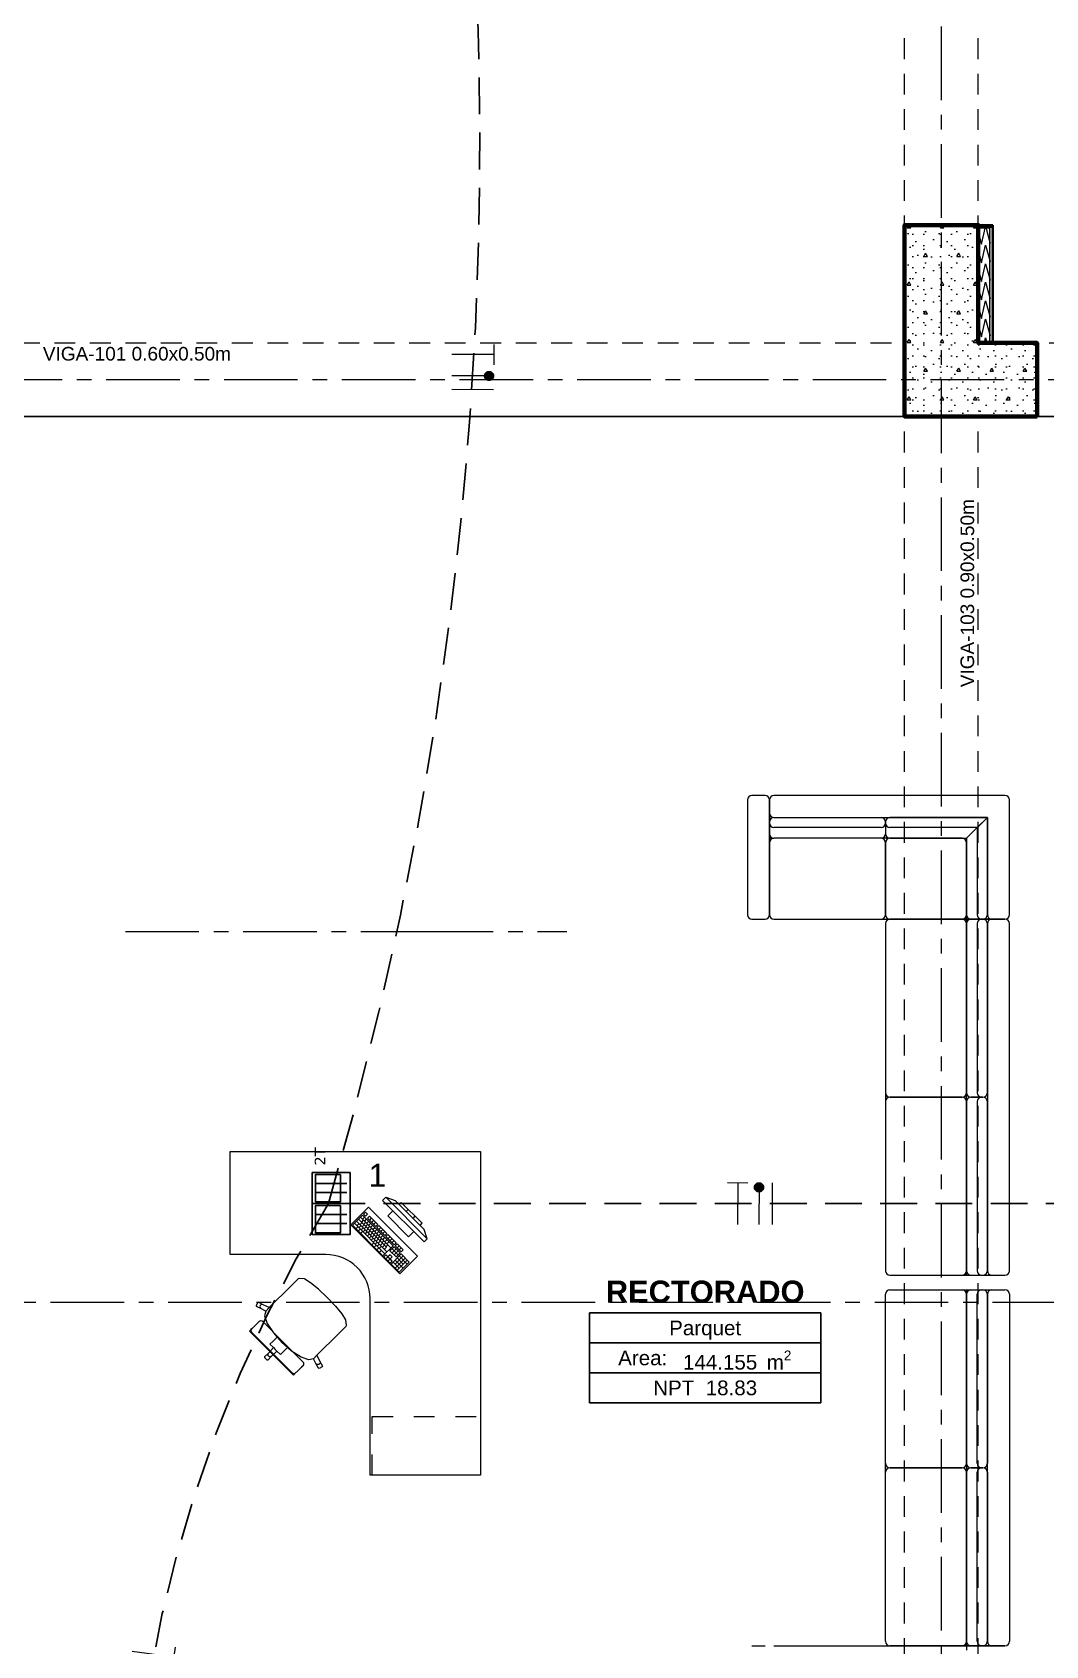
# Model space of a CAD drawing. Header units: inches. Extents: x -19 to 5698, y -728 to 92.
# Drawn here: x 380.14 to 387.03, y 21.35 to 32.31 of the extents above; entities that cross this region are included whole.
import ezdxf

# ---------------------------------------------------------------- set-up
doc = ezdxf.new("R2010")
doc.units = ezdxf.units.IN
doc.header["$MEASUREMENT"] = 0
for name, pattern in [('HIDDEN', [0.375, 0.25, -0.125]), ('Hidden Line', [0.195611, 0.141111, -0.0545]), ('Punto & Raya', [0.65, 0.5, -0.075, 0, -0.075]), ('Rayas', [0.282222, 0.141111, -0.141111]), ('RAYITAS', [0.375, 0.25, -0.125])]:
    doc.linetypes.add(name, pattern=pattern)
doc.layers.get('0').update_dxf_attribs({"color": 61})
for name, color, linetype, lineweight in [('00 conduct tomacorr', 120, 'HIDDEN', 30), ('00 IE LUZ EMERGENCIA', 253, 'Continuous', 0), ('T-TECHO-E', 150, 'Continuous', 20), ('TOMACORRIENTE', 22, 'RAYITAS', 9)]:
    doc.layers.add(name, color=color, linetype=linetype, lineweight=lineweight)
for name, color, linetype in [('02 _ ARQ _ ALB _ Ejes Generales', 251, 'Continuous'), ('02 _ ARQ _ ALB _ Mobiliario', 7, 'Continuous'), ('02 _ ARQ _ ZON _ Espacio.3D', 7, 'Continuous'), ('08 _ STR _ EXT _ 06 Columnas', 7, 'Continuous'), ('08 _ STR _ EXT _ 09 Vigas', 251, 'Continuous'), ('Estructura - 04 MURO', 7, 'Continuous'), ('Marcador - Secciones', 7, 'Continuous'), ('Notas - Etiquetas', 7, 'Continuous')]:
    doc.layers.add(name, color=color, linetype=linetype)
doc.styles.add('Annotative', font='arial.ttf')
doc.styles.add('Estilo_Generado_1', font='swisseb.ttf')
doc.styles.add('Estilo_Generado_4', font='swisse.ttf')
doc.styles.add('Estilo_Generado_7', font='swisse.ttf')

# ---------------------------------------------------------------- blocks, each defined once
blk = doc.blocks.new('*X259', base_point=(3216.236, 0))
at = {"layer": 'Estructura - 04 MURO', "color": 9, "linetype": 'Continuous', "lineweight": 5}
for p, q in [((3232.835, 30.9), (3232.844, 30.938)), ((3232.864, 30.959), (3232.88, 30.9)), ((3232.817, 30.911), (3232.82, 30.9))]:
    blk.add_line(p, q, dxfattribs=at)
blk = doc.blocks.new('*X260', base_point=(3216.236, 0))
at = {"layer": 'Estructura - 04 MURO', "color": 9, "linetype": 'Continuous', "lineweight": 5}
for p, q in [((3232.806, 30.953), (3232.817, 30.911)), ((3232.844, 30.938), (3232.854, 30.98)), ((3232.859, 30.98), (3232.864, 30.959))]:
    blk.add_line(p, q, dxfattribs=at)
blk = doc.blocks.new('*X261', base_point=(3216.236, 0))
at = {"layer": 'Estructura - 04 MURO', "color": 9, "linetype": 'Continuous', "lineweight": 5}
for p, q in [((3232.806, 30.827), (3232.828, 30.744)), ((3232.82, 30.9), (3232.828, 30.87)), ((3232.828, 30.87), (3232.835, 30.9)), ((3232.828, 30.744), (3232.856, 30.864)), ((3232.856, 30.864), (3232.886, 30.752)), ((3232.88, 30.9), (3232.886, 30.878)), ((3232.806, 30.701), (3232.828, 30.618)), ((3232.828, 30.618), (3232.856, 30.738)), ((3232.856, 30.738), (3232.886, 30.626)), ((3232.828, 30.492), (3232.856, 30.612)), ((3232.856, 30.612), (3232.886, 30.5)), ((3232.806, 30.575), (3232.828, 30.492)), ((3232.828, 30.366), (3232.856, 30.486)), ((3232.856, 30.486), (3232.886, 30.374)), ((3232.806, 30.449), (3232.828, 30.366)), ((3232.806, 30.323), (3232.828, 30.24)), ((3232.828, 30.24), (3232.856, 30.36)), ((3232.856, 30.36), (3232.886, 30.248)), ((3232.848, 30.2), (3232.856, 30.234)), ((3232.856, 30.234), (3232.865, 30.2))]:
    blk.add_line(p, q, dxfattribs=at)
blk = doc.blocks.new('CAJA POP UP 6 MODULOS')
at = {"layer": '00 conduct tomacorr', "linetype": 'Continuous'}
for p, q in [((-0.095, -0.165), (-0.095, -0.0151)), ((-0.052, -0.165), (-0.052, -0.0151)), ((0.052, -0.165), (0.052, -0.0151)), ((0.095, -0.165), (0.095, -0.0151)), ((0, -0.165), (0, -0.18))]:
    blk.add_line(p, q, dxfattribs=at)
for points in [[(-0.147, 0), (0.147, 0), (0.147, -0.18), (-0.147, -0.18)], [(0, 0), (0.147, 0), (0.147, -0.18), (0, -0.18)]]:
    blk.add_lwpolyline(points, close=True, dxfattribs=at)
for points in [[(-0.138, -0.045), (-0.009, -0.045), (-0.009, -0.165), (-0.138, -0.165), (-0.138, -0.045)], [(0.009, -0.045), (0.138, -0.045), (0.138, -0.165), (0.009, -0.165), (0.009, -0.045)]]:
    blk.add_lwpolyline(points, dxfattribs=at)
at = {"color": 1, "insert": (-0.1807, -0.168), "char_height": 0.05, "attachment_point": 1, "rotation": 180}
blk.add_mtext_dynamic_manual_height_columns('{\\fVerdana|b0|i0|c0|p34;2T}', width=0.000481, gutter_width=0.1561, heights=[0], dxfattribs=at)
blk = doc.blocks.new('a')
at = {"layer": 'TOMACORRIENTE', "ltscale": 0.05}
h = blk.add_hatch(color=4, dxfattribs=at)
edge = h.paths.add_edge_path()
edge.add_arc((0, 0.0752), 0.0211, 0, 360)
at = {"layer": 'TOMACORRIENTE', "color": 4}
for p, q in [((-0.1455, 0.0963), (-0.0515, 0.0963)), ((-0.0985, 0.0963), (-0.0985, -0.0966)), ((0, 0.0963), (0, -0.0963)), ((0.0623, -0.0963), (0.0623, 0.0963))]:
    blk.add_line(p, q, dxfattribs=at)
blk.add_circle((0, 0.0752), 0.0211, dxfattribs=at)
blk = doc.blocks.new('CABLE 3FACE')
at = {"layer": 'T-TECHO-E', "rotation": 59.94170052614085}
blk.add_blockref('a', (0, 0), dxfattribs=at)

msp = doc.modelspace()

# ---------------------------------------------------------------- hatches: boundary and pattern name
at = {"layer": '08 _ STR _ EXT _ 06 Columnas', "linetype": 'Continuous', "lineweight": 9}
h = msp.add_hatch(dxfattribs=at)
h.set_pattern_fill('HORMIGÓN_EN_MASA_0002', style=0, pattern_type=2)
h.set_pattern_definition([(0, (370.00008, 2e-08), (0, 0.3897114), [0.024375, -0.200625]), (0, (370.11258, 0.19486), (0, 0.3897114), [0.024375, -0.200625]), (60, (370.00008, 2e-08), (-0.3375, 0.1948557), [0.024375, -0.200625]), (60, (370.22508, 2e-08), (-0.3375, 0.1948557), [0.024375, -0.200625]), (120, (370.02445, 2e-08), (0.3375, 0.1948557), [0.024375, -0.200625]), (120, (370.24945, 2e-08), (0.3375, 0.1948557), [0.024375, -0.200625]), (0, (370.000076, 0.0375), (0, 0.075), [0, -0.075, 0, -0.1125]), (45, (370.037576, 0.0375), (-0.05303301, 0.05303301), [0, -0.05625, 0, -0.09375])])
h.paths.add_polyline_path([(386.97, 29.7), (386.97, 30.1999), (386.57, 30.2), (386.57, 31.0001), (386.07, 31.0002), (386.07, 29.7)])
at = {"layer": 'Estructura - 04 MURO', "linetype": 'Continuous', "lineweight": 9}
for points in [[(386.65, 31.0001), (386.57, 31.0001), (386.57, 30.9801), (386.65, 30.9801)], [(386.65, 30.9801), (386.67, 30.9801), (386.67, 31.0001)], [(386.65, 30.9801), (386.67, 31.0001), (386.65, 31.0001)], [(386.67, 30.9801), (386.65, 30.9801), (386.65, 30.2), (386.67, 30.2)]]:
    msp.add_hatch(color=250, dxfattribs=at).paths.add_polyline_path(points)

# ---------------------------------------------------------------- linework, layer by layer
at = {"layer": '00 conduct tomacorr'}
msp.add_line((382.1548, 24.351, 0.0001), (388.0062, 24.351, 0), dxfattribs=at)
for centre, radius, start, end in [((357.4106, 31.5624, 0.0001), 25.7736, 343.75183, 7.6641), ((389.9349, 19.5779, 0.0001), 9.1276, 148.47063, 191.76657)]:
    msp.add_arc(centre, radius, start, end, dxfattribs=at)
at = {"layer": '02 _ ARQ _ ALB _ Ejes Generales', "color": 251, "linetype": 'Punto & Raya', "lineweight": 13, "true_color": 0x636466}
for p, q in [((386.3201, 3.05), (386.3201, 44.9)), ((375.8455, 29.95), (424.5701, 29.95)), ((380.775, 26.2), (382.775, 26.2)), ((382.775, 26.2), (383.775, 26.2))]:
    msp.add_line(p, q, dxfattribs=at)
at = {"layer": '02 _ ARQ _ ALB _ Mobiliario', "color": 175, "linetype": 'Continuous', "lineweight": 13}
for p, q in [((385.002, 27.095), (385.002, 26.3134)), ((385.122, 27.125), (385.032, 27.125)), ((385.152, 27.095), (385.152, 27.005)), ((385.152, 27.095), (385.152, 26.8634)), ((385.152, 26.3134), (385.152, 27.095)), ((386.752, 27.125), (385.182, 27.125)), ((386.782, 26.3134), (386.782, 27.095)), ((385.182, 26.975), (386.632, 26.975)), ((385.182, 26.975), (385.9104, 26.975)), ((385.9704, 26.975), (386.632, 26.975)), ((386.632, 26.975), (385.9704, 26.975)), ((386.632, 26.975), (386.4904, 26.8334)), ((386.4904, 26.8334), (386.632, 26.975)), ((386.632, 26.975), (386.5631, 26.9061)), ((386.632, 26.975), (386.5631, 26.9061)), ((386.632, 26.975), (386.632, 26.3134)), ((386.632, 26.3134), (386.632, 26.975)), ((386.632, 26.3134), (386.632, 26.975)), ((385.152, 26.9361), (385.152, 26.945)), ((385.152, 26.8634), (385.152, 26.9361)), ((385.152, 26.8634), (385.152, 26.8034)), ((385.9104, 26.9061), (385.182, 26.9061)), ((385.9404, 26.9361), (385.9404, 26.945)), ((385.9404, 26.945), (385.9404, 26.8634)), ((385.9404, 26.945), (385.9404, 26.9361)), ((385.9404, 26.9361), (385.9404, 26.8634)), ((386.5631, 26.9061), (385.9704, 26.9061)), ((386.5631, 26.9061), (386.5631, 26.3134)), ((385.152, 26.8334), (385.182, 26.8334)), ((385.152, 26.8034), (385.152, 26.3134)), ((385.152, 26.8034), (385.152, 26.3134)), ((385.9104, 26.8334), (385.182, 26.8334)), ((386.4604, 26.8334), (385.182, 26.8334)), ((385.9104, 26.8334), (385.182, 26.8334)), ((385.9404, 26.8034), (385.9404, 26.3134)), ((385.9404, 26.3134), (385.9404, 26.8034)), ((386.4604, 26.8334), (385.9704, 26.8334)), ((385.9704, 26.8334), (386.4904, 26.8334)), ((386.4904, 26.8334), (386.4904, 26.3134)), ((386.4904, 26.3134), (386.4904, 26.8034)), ((386.4904, 26.3134), (386.4904, 26.8034)), ((386.4904, 26.2834), (386.4904, 26.3134)), ((385.032, 26.2834), (385.122, 26.2834)), ((385.182, 26.2834), (385.9104, 26.2834)), ((385.182, 26.2834), (386.4604, 26.2834)), ((385.9404, 26.2534), (385.9404, 25.1039)), ((385.9404, 26.2534), (385.9404, 23.8944)), ((386.4604, 26.2834), (385.9704, 26.2834)), ((386.4604, 26.2834), (385.9704, 26.2834)), ((385.9704, 26.2834), (386.4604, 26.2834)), ((386.752, 26.2834), (386.4604, 26.2834)), ((386.5204, 26.2834), (386.4604, 26.2834)), ((386.4604, 26.2834), (386.5204, 26.2834)), ((386.4904, 26.2834), (386.4904, 26.2534)), ((386.4904, 25.1039), (386.4904, 26.2534)), ((386.4904, 23.8944), (386.4904, 26.2534)), ((386.4904, 26.2534), (386.4904, 25.1039)), ((386.5931, 26.2834), (386.5204, 26.2834)), ((386.5204, 26.2834), (386.602, 26.2834)), ((386.5631, 26.2534), (386.5631, 25.1039)), ((386.602, 26.2834), (386.5931, 26.2834)), ((386.5931, 26.2834), (386.602, 26.2834)), ((386.602, 26.2834), (386.662, 26.2834)), ((386.632, 26.2534), (386.632, 23.8944)), ((386.632, 25.1039), (386.632, 26.2534)), ((386.752, 26.2834), (386.662, 26.2834)), ((386.662, 26.2834), (386.752, 26.2834)), ((386.782, 23.8944), (386.782, 26.2534)), ((385.9404, 25.0439), (385.9404, 23.8944)), ((385.9704, 25.0739), (386.4604, 25.0739)), ((386.4604, 25.0739), (385.9704, 25.0739)), ((386.4904, 23.8944), (386.4904, 25.0439)), ((386.4904, 25.0439), (386.4904, 23.8944)), ((386.5204, 25.0739), (386.5931, 25.0739)), ((386.5931, 25.0739), (386.5204, 25.0739)), ((386.5631, 25.0439), (386.5631, 23.8944)), ((386.5931, 25.0739), (386.602, 25.0739)), ((386.602, 25.0739), (386.5931, 25.0739)), ((386.632, 23.8944), (386.632, 25.0439)), ((382.5439, 24.3943), (382.5227, 24.3731)), ((382.5227, 24.3731), (382.8055, 24.0903)), ((382.8267, 24.1115), (382.5439, 24.3943)), ((382.5439, 24.3943), (382.6075, 24.3731)), ((382.6075, 24.3731), (382.8055, 24.1751)), ((382.6499, 24.359), (382.6358, 24.3448)), ((382.6358, 24.3448), (382.7772, 24.2034)), ((382.7914, 24.2176), (382.6499, 24.359)), ((382.3859, 24.272), (382.3173, 24.2035)), ((382.3448, 24.2309), (382.5525, 24.0232)), ((382.3585, 24.2446), (382.5489, 24.0542)), ((382.3722, 24.2583), (382.5799, 24.0506)), ((382.3793, 24.2238), (382.393, 24.2375)), ((382.5936, 24.0643), (382.3859, 24.272)), ((382.386, 24.2445), (382.3998, 24.2582)), ((382.4065, 24.2926), (382.3928, 24.2789)), ((382.3928, 24.2789), (382.4066, 24.265)), ((382.3999, 24.2306), (382.4136, 24.2443)), ((382.4203, 24.2788), (382.4065, 24.2926)), ((382.4066, 24.265), (382.4203, 24.2788)), ((382.4137, 24.2168), (382.4275, 24.2305)), ((382.4342, 24.2649), (382.4205, 24.2512)), ((382.4205, 24.2512), (382.4759, 24.1958)), ((382.4896, 24.2095), (382.4342, 24.2649)), ((382.4343, 24.2373), (382.448, 24.2511)), ((382.4482, 24.2235), (382.4619, 24.2372)), ((382.5934, 24.3024), (382.558, 24.2671)), ((382.558, 24.2671), (382.6994, 24.1256)), ((382.7348, 24.161), (382.5934, 24.3024)), ((382.6829, 24.2977), (382.6971, 24.3118)), ((382.7301, 24.2506), (382.7442, 24.2647)), ((382.3173, 24.2035), (382.5251, 23.9957)), ((382.3311, 24.2172), (382.5388, 24.0095)), ((382.3416, 24.1792), (382.3553, 24.1929)), ((382.3484, 24.1999), (382.3621, 24.2136)), ((382.3572, 24.1636), (382.3709, 24.1774)), ((382.3622, 24.186), (382.3759, 24.1997)), ((382.369, 24.2067), (382.3827, 24.2204)), ((382.3727, 24.1481), (382.3864, 24.1618)), ((382.3761, 24.1722), (382.3898, 24.1859)), ((382.3829, 24.1928), (382.3966, 24.2065)), ((382.3899, 24.1583), (382.4036, 24.172)), ((382.3931, 24.21), (382.4068, 24.2237)), ((382.3967, 24.179), (382.4104, 24.1927)), ((382.4038, 24.1445), (382.4175, 24.1582)), ((382.4069, 24.1961), (382.4207, 24.2098)), ((382.4105, 24.1651), (382.4243, 24.1788)), ((382.4176, 24.1306), (382.4313, 24.1443)), ((382.4208, 24.1823), (382.4345, 24.196)), ((382.4244, 24.1513), (382.4381, 24.165)), ((382.4276, 24.2029), (382.4413, 24.2166)), ((382.4315, 24.1168), (382.4452, 24.1305)), ((382.4346, 24.1684), (382.4484, 24.1822)), ((382.4382, 24.1374), (382.452, 24.1511)), ((382.4414, 24.1891), (382.4551, 24.2028)), ((382.4485, 24.1546), (382.4622, 24.1683)), ((382.4521, 24.1236), (382.4658, 24.1373)), ((382.4553, 24.1752), (382.469, 24.1889)), ((382.462, 24.2096), (382.4757, 24.2234)), ((382.4623, 24.1407), (382.4761, 24.1545)), ((382.4659, 24.1097), (382.4796, 24.1234)), ((382.4691, 24.1614), (382.4828, 24.1751)), ((382.4759, 24.1958), (382.4896, 24.2095)), ((382.4762, 24.1269), (382.4899, 24.1406)), ((382.4965, 24.2026), (382.4828, 24.1889)), ((382.4828, 24.1889), (382.5382, 24.1335)), ((382.483, 24.1475), (382.4967, 24.1612)), ((382.49, 24.1131), (382.5037, 24.1268)), ((382.5519, 24.1472), (382.4965, 24.2026)), ((382.4966, 24.175), (382.5103, 24.1887)), ((382.4968, 24.1337), (382.5105, 24.1474)), ((382.5105, 24.1612), (382.5242, 24.1749)), ((382.5107, 24.1198), (382.5244, 24.1336)), ((382.5243, 24.1473), (382.538, 24.161)), ((382.5382, 24.1335), (382.5519, 24.1472)), ((382.5588, 24.1403), (382.5451, 24.1266)), ((382.5451, 24.1266), (382.6005, 24.0712)), ((382.6142, 24.0849), (382.5588, 24.1403)), ((382.5589, 24.1127), (382.5727, 24.1264)), ((382.6994, 24.1256), (382.7348, 24.161)), ((382.7772, 24.2034), (382.7914, 24.2176)), ((382.8267, 24.1115), (382.8055, 24.1751)), ((382.4453, 24.1029), (382.459, 24.1166)), ((382.4489, 24.0719), (382.4626, 24.0856)), ((382.4591, 24.0891), (382.4729, 24.1028)), ((382.4662, 24.0546), (382.4799, 24.0683)), ((382.473, 24.0752), (382.4867, 24.089)), ((382.4798, 24.0959), (382.4935, 24.1096)), ((382.4835, 24.0373), (382.4972, 24.051)), ((382.4868, 24.0614), (382.5006, 24.0751)), ((382.4936, 24.082), (382.5073, 24.0957)), ((382.5007, 24.0475), (382.5144, 24.0613)), ((382.5008, 24.02), (382.5145, 24.0337)), ((382.5039, 24.0992), (382.5176, 24.1129)), ((382.5075, 24.0682), (382.5212, 24.0819)), ((382.5177, 24.0854), (382.5314, 24.0991)), ((382.5213, 24.0543), (382.535, 24.068)), ((382.5245, 24.106), (382.5382, 24.1197)), ((382.5251, 23.9957), (382.5936, 24.0643)), ((382.5316, 24.0715), (382.5453, 24.0852)), ((382.5352, 24.0405), (382.5489, 24.0542)), ((382.5384, 24.0921), (382.5521, 24.1059)), ((382.5454, 24.0577), (382.5591, 24.0714)), ((382.5522, 24.0783), (382.5659, 24.092)), ((382.5728, 24.0989), (382.5865, 24.1126)), ((382.6005, 24.0574), (382.5731, 24.03)), ((382.5731, 24.03), (382.6147, 23.9884)), ((382.5866, 24.085), (382.6003, 24.0987)), ((382.5868, 24.0437), (382.6284, 24.0021)), ((382.587, 24.0161), (382.6144, 24.0435)), ((382.6005, 24.0712), (382.6142, 24.0849)), ((382.6421, 24.0159), (382.6005, 24.0574)), ((382.6008, 24.0023), (382.6282, 24.0297)), ((382.6211, 24.078), (382.6074, 24.0642)), ((382.6074, 24.0642), (382.6489, 24.0227)), ((382.6147, 23.9884), (382.6421, 24.0159)), ((382.6627, 24.0364), (382.6211, 24.078)), ((382.6213, 24.0504), (382.635, 24.0641)), ((382.6351, 24.0366), (382.6488, 24.0503)), ((382.6489, 24.0227), (382.6627, 24.0364)), ((382.8055, 24.0903), (382.8267, 24.1115)), ((382.5457, 24.0025), (382.532, 23.9888)), ((382.532, 23.9888), (382.5735, 23.9473)), ((382.5595, 23.9887), (382.5457, 24.0025)), ((382.5458, 23.975), (382.5595, 23.9887)), ((382.5733, 24.0024), (382.5595, 23.9887)), ((382.5595, 23.9887), (382.5734, 23.9748)), ((382.5597, 23.9611), (382.5734, 23.9748)), ((382.5871, 23.9886), (382.5733, 24.0024)), ((382.5734, 23.9748), (382.5871, 23.9886)), ((382.5872, 23.961), (382.5734, 23.9748)), ((382.5735, 23.9473), (382.5872, 23.961)), ((382.649, 24.0089), (382.5804, 23.9404)), ((382.5804, 23.9404), (382.6358, 23.885)), ((382.5942, 23.9541), (382.6357, 23.9125)), ((382.6079, 23.9678), (382.6633, 23.9124)), ((382.608, 23.9402), (382.6629, 23.9951)), ((382.6081, 23.9127), (382.6767, 23.9812)), ((382.6216, 23.9815), (382.6631, 23.94)), ((382.622, 23.8988), (382.6906, 23.9674)), ((382.6353, 23.9952), (382.6907, 23.9398)), ((382.6358, 23.885), (382.7044, 23.9535)), ((382.7044, 23.9535), (382.649, 24.0089)), ((381.9007, 23.7926), (381.7529, 23.6447)), ((381.9262, 23.8181), (381.9007, 23.7926)), ((381.9482, 23.84), (381.9262, 23.8181)), ((381.9575, 23.8429), (381.9482, 23.84)), ((381.9914, 23.8389), (381.9575, 23.8429)), ((381.9935, 23.838), (381.9914, 23.8389)), ((382.0336, 23.8131), (381.9935, 23.838)), ((382.0872, 23.7696), (382.0336, 23.8131)), ((385.9704, 23.8644), (386.4604, 23.8644)), ((385.9704, 23.8644), (386.4604, 23.8644)), ((386.4604, 23.8644), (386.5204, 23.8644)), ((386.4904, 23.8644), (386.4904, 23.8944)), ((386.5204, 23.8644), (386.5931, 23.8644)), ((386.5931, 23.8644), (386.602, 23.8644)), ((386.602, 23.8644), (386.662, 23.8644)), ((386.662, 23.8644), (386.752, 23.8644)), ((382.0881, 23.7689), (382.0872, 23.7696)), ((382.1464, 23.714), (382.0881, 23.7689)), ((382.1464, 23.714), (382.2012, 23.6557)), ((385.9404, 22.5862), (385.9404, 23.7357)), ((385.9404, 21.3767), (385.9404, 23.7357)), ((385.9704, 23.7657), (386.4604, 23.7657)), ((385.9704, 23.7657), (386.4604, 23.7657)), ((386.4604, 23.7657), (386.5204, 23.7657)), ((386.4904, 23.7657), (386.4904, 23.7357)), ((386.4904, 23.7357), (386.4904, 22.5862)), ((386.4904, 23.7357), (386.4904, 21.3767)), ((386.4904, 22.5862), (386.4904, 23.7357)), ((386.5204, 23.7657), (386.5931, 23.7657)), ((386.5631, 22.5862), (386.5631, 23.7357)), ((386.5931, 23.7657), (386.602, 23.7657)), ((386.602, 23.7657), (386.662, 23.7657)), ((386.632, 21.3767), (386.632, 23.7357)), ((386.632, 23.7357), (386.632, 22.5862)), ((386.662, 23.7657), (386.752, 23.7657)), ((386.782, 23.7357), (386.782, 21.3767)), ((381.674, 23.68), (381.6631, 23.6586)), ((381.6631, 23.6586), (381.6645, 23.6546)), ((381.6645, 23.6546), (381.6976, 23.6376)), ((381.678, 23.6813), (381.674, 23.68)), ((381.7111, 23.6643), (381.678, 23.6813)), ((381.6909, 23.6578), (381.6894, 23.6522)), ((381.6894, 23.6522), (381.6901, 23.6464)), ((381.6901, 23.6464), (381.693, 23.6412)), ((381.6945, 23.6624), (381.6909, 23.6578)), ((381.693, 23.6412), (381.6976, 23.6376)), ((381.6996, 23.6653), (381.6945, 23.6624)), ((381.6976, 23.6376), (381.7286, 23.6203)), ((381.7055, 23.6659), (381.6996, 23.6653)), ((381.7111, 23.6643), (381.7055, 23.6659)), ((381.7529, 23.6447), (381.7111, 23.6643)), ((381.7286, 23.6203), (381.7211, 23.5883)), ((381.7211, 23.5883), (381.7395, 23.5364)), ((381.7286, 23.6205), (381.7529, 23.6447)), ((381.7286, 23.6205), (381.7286, 23.6203)), ((382.2012, 23.6557), (382.2019, 23.6549)), ((382.2019, 23.6549), (382.2455, 23.6012)), ((382.2455, 23.6012), (382.2704, 23.5612)), ((381.6252, 23.4917), (381.6182, 23.4847)), ((381.6182, 23.4847), (381.7677, 23.3353)), ((381.6283, 23.4948), (381.6252, 23.4917)), ((381.6355, 23.502), (381.6283, 23.4948)), ((381.6299, 23.4877), (381.6313, 23.4955)), ((381.6317, 23.4798), (381.6299, 23.4877)), ((381.6313, 23.4955), (381.6355, 23.502)), ((381.6364, 23.473), (381.6317, 23.4798)), ((381.6388, 23.5053), (381.6355, 23.502)), ((381.7709, 23.3385), (381.6364, 23.473)), ((381.6481, 23.5146), (381.6388, 23.5053)), ((381.6709, 23.5374), (381.6481, 23.5146)), ((381.6785, 23.545), (381.6709, 23.5374)), ((381.6817, 23.5482), (381.6785, 23.545)), ((381.6882, 23.5524), (381.6817, 23.5482)), ((381.696, 23.5538), (381.6882, 23.5524)), ((381.704, 23.552), (381.696, 23.5538)), ((381.7107, 23.5474), (381.704, 23.552)), ((381.8452, 23.4129), (381.7107, 23.5474)), ((381.7395, 23.5364), (381.7808, 23.4725)), ((381.7808, 23.4725), (381.8056, 23.4444)), ((382.225, 23.4684), (382.0771, 23.3205)), ((382.2505, 23.4939), (382.225, 23.4684)), ((382.2724, 23.5158), (382.2505, 23.4939)), ((382.2704, 23.5612), (382.2713, 23.559)), ((382.2713, 23.559), (382.2753, 23.5251)), ((382.2753, 23.5251), (382.2724, 23.5158)), ((381.7807, 23.3722), (381.7467, 23.3357)), ((381.7782, 23.417), (381.7571, 23.3959)), ((381.7571, 23.3959), (381.7807, 23.3722)), ((381.8056, 23.4444), (381.7782, 23.417)), ((381.7807, 23.3722), (381.7927, 23.3603)), ((381.8046, 23.3484), (381.7927, 23.3603)), ((381.8056, 23.4444), (381.8389, 23.4066)), ((381.8768, 23.3732), (381.8389, 23.4066)), ((381.8452, 23.4129), (381.9797, 23.2784)), ((381.8768, 23.3732), (381.8494, 23.3459)), ((381.9049, 23.3485), (381.8768, 23.3732)), ((381.7467, 23.3357), (381.7207, 23.3096)), ((381.7207, 23.3096), (381.7207, 23.3054)), ((381.7207, 23.3054), (381.7292, 23.2968)), ((381.7377, 23.2883), (381.7292, 23.2968)), ((381.742, 23.2883), (381.7377, 23.2883)), ((381.7681, 23.3144), (381.742, 23.2883)), ((381.7435, 23.3309), (381.7424, 23.3251)), ((381.7424, 23.3251), (381.7436, 23.3194)), ((381.7467, 23.3357), (381.7435, 23.3309)), ((381.7436, 23.3194), (381.7468, 23.3145)), ((381.7517, 23.3112), (381.7468, 23.3145)), ((381.7575, 23.31), (381.7517, 23.3112)), ((381.7632, 23.3111), (381.7575, 23.31)), ((381.7681, 23.3144), (381.7632, 23.3111)), ((381.9171, 23.1859), (381.7677, 23.3353)), ((381.8046, 23.3484), (381.7681, 23.3144)), ((381.7709, 23.3385), (381.9054, 23.204)), ((381.8282, 23.3247), (381.8046, 23.3484)), ((381.8494, 23.3459), (381.8282, 23.3247)), ((381.9687, 23.3071), (381.9049, 23.3485)), ((382.0207, 23.2888), (381.9687, 23.3071)), ((381.9774, 23.2461), (381.9698, 23.2385)), ((381.9806, 23.2493), (381.9774, 23.2461)), ((381.9797, 23.2784), (381.9844, 23.2716)), ((381.9848, 23.2559), (381.9806, 23.2493)), ((381.9844, 23.2716), (381.9862, 23.2637)), ((381.9862, 23.2637), (381.9848, 23.2559)), ((382.0527, 23.2962), (382.0207, 23.2888)), ((382.0529, 23.2963), (382.0527, 23.2962)), ((382.07, 23.2652), (382.0527, 23.2962)), ((382.0529, 23.2963), (382.0771, 23.3205)), ((382.0736, 23.2606), (382.07, 23.2652)), ((382.087, 23.2321), (382.07, 23.2652)), ((382.0788, 23.2577), (382.0736, 23.2606)), ((382.0771, 23.3205), (382.0967, 23.2787)), ((382.0846, 23.257), (382.0788, 23.2577)), ((382.0902, 23.2585), (382.0846, 23.257)), ((382.0948, 23.2622), (382.0902, 23.2585)), ((382.0976, 23.2673), (382.0948, 23.2622)), ((382.0967, 23.2787), (382.0983, 23.2731)), ((382.0967, 23.2787), (382.1137, 23.2456)), ((382.0983, 23.2731), (382.0976, 23.2673)), ((382.1137, 23.2456), (382.1124, 23.2416)), ((381.9054, 23.204), (381.9122, 23.1994)), ((381.9122, 23.1994), (381.9201, 23.1976)), ((381.924, 23.1928), (381.9171, 23.1859)), ((381.9201, 23.1976), (381.9279, 23.1989)), ((381.9272, 23.1959), (381.924, 23.1928)), ((381.9344, 23.2032), (381.9272, 23.1959)), ((381.9279, 23.1989), (381.9344, 23.2031)), ((381.9376, 23.2064), (381.9344, 23.2032)), ((381.947, 23.2157), (381.9376, 23.2064)), ((381.9698, 23.2385), (381.947, 23.2157)), ((382.091, 23.2308), (382.087, 23.2321)), ((382.1124, 23.2416), (382.091, 23.2308)), ((385.9404, 21.3767), (385.9404, 22.5262)), ((385.9704, 22.5562), (386.4604, 22.5562)), ((386.4604, 22.5562), (385.9704, 22.5562)), ((386.4904, 22.5262), (386.4904, 21.3767)), ((386.4904, 21.3767), (386.4904, 22.5262)), ((386.5204, 22.5562), (386.5931, 22.5562)), ((386.5931, 22.5562), (386.5204, 22.5562)), ((386.5631, 21.3767), (386.5631, 22.5262)), ((386.5931, 22.5562), (386.602, 22.5562)), ((386.602, 22.5562), (386.5931, 22.5562)), ((386.632, 22.5262), (386.632, 21.3767)), ((385.032, 21.3467), (385.122, 21.3467)), ((385.182, 21.3467), (385.9104, 21.3467)), ((385.182, 21.3467), (386.4604, 21.3467)), ((386.4604, 21.3467), (385.9704, 21.3467)), ((386.4604, 21.3467), (385.9704, 21.3467)), ((385.9704, 21.3467), (386.4604, 21.3467)), ((386.752, 21.3467), (386.4604, 21.3467)), ((386.5204, 21.3467), (386.4604, 21.3467)), ((386.4604, 21.3467), (386.5204, 21.3467)), ((386.4904, 21.3467), (386.4904, 21.3767)), ((386.4904, 21.3467), (386.4904, 21.3167)), ((386.5931, 21.3467), (386.5204, 21.3467)), ((386.5204, 21.3467), (386.602, 21.3467)), ((386.602, 21.3467), (386.5931, 21.3467)), ((386.5931, 21.3467), (386.602, 21.3467)), ((386.602, 21.3467), (386.662, 21.3467)), ((386.752, 21.3467), (386.662, 21.3467)), ((386.662, 21.3467), (386.752, 21.3467))]:
    msp.add_line(p, q, dxfattribs=at)
at = {"layer": '02 _ ARQ _ ALB _ Mobiliario', "color": 175, "linetype": 'Rayas', "lineweight": 13}
for p, q in [((382.4528, 22.5054), (382.4528, 22.9054)), ((382.4528, 22.9054), (383.1878, 22.9054))]:
    msp.add_line(p, q, dxfattribs=at)
at = {"layer": '02 _ ARQ _ ALB _ Mobiliario', "color": 175, "linetype": 'Continuous', "lineweight": 13, "flags": 128}
msp.add_lwpolyline([(383.1878, 24.7054), (383.1878, 22.5054), (382.4378, 22.5054), (382.4378, 23.7054, 0.4142136), (382.1378, 24.0054), (381.4878, 24.0054), (381.4878, 24.7054)], format="xyb", close=True, dxfattribs=at)
msp.add_lwpolyline([(382.4272, 24.3272), (382.307, 24.207), (382.6393, 23.8746), (382.7595, 23.9948)], close=True, dxfattribs=at)
at = {"layer": '02 _ ARQ _ ALB _ Mobiliario', "color": 175, "linetype": 'Continuous', "lineweight": 13}
for centre, start, end in [((385.032, 27.095), 90, 180), ((385.122, 27.095), 0, 90), ((385.182, 27.095), 90, 180), ((386.752, 27.095), 0, 90), ((385.182, 27.005), 180, 270), ((385.182, 26.945), 90, 180), ((385.9104, 26.945), 0, 90), ((385.9704, 26.945), 90, 180), ((385.9704, 26.945), 90, 180), ((385.182, 26.9361), 180, 270), ((385.182, 26.8634), 180, 270), ((385.9104, 26.9361), 270, 0), ((385.9104, 26.8634), 270, 0), ((385.9704, 26.9361), 180, 270), ((385.9704, 26.8634), 180, 270), ((385.182, 26.8034), 90, 180), ((385.182, 26.8034), 90, 180), ((385.9104, 26.8034), 0, 90), ((385.9704, 26.8034), 90, 180), ((386.4604, 26.8034), 0, 90), ((386.4604, 26.8034), 0, 90), ((385.032, 26.3134), 180, 270), ((385.122, 26.3134), 270, 0), ((385.182, 26.3134), 180, 270), ((385.182, 26.3134), 180, 270), ((385.9104, 26.3134), 270, 0), ((385.9704, 26.3134), 180, 270), ((386.4604, 26.3134), 270, 0), ((386.4604, 26.3134), 270, 0), ((386.5204, 26.3134), 180, 270), ((386.5931, 26.3134), 180, 270), ((386.602, 26.3134), 270, 0), ((386.602, 26.3134), 270, 0), ((386.662, 26.3134), 180, 270), ((386.752, 26.3134), 270, 0), ((385.9704, 26.2534), 90, 180), ((385.9704, 26.2534), 90, 180), ((386.4604, 26.2534), 0, 90), ((386.4604, 26.2534), 0, 90), ((386.5204, 26.2534), 90, 180), ((386.5931, 26.2534), 90, 180), ((386.602, 26.2534), 0, 90), ((386.662, 26.2534), 90, 180), ((386.752, 26.2534), 0, 90), ((385.9704, 25.1039), 180, 270), ((385.9704, 25.0439), 90, 180), ((386.4604, 25.1039), 270, 0), ((386.4604, 25.0439), 0, 90), ((386.5204, 25.1039), 180, 270), ((386.5204, 25.0439), 90, 180), ((386.5931, 25.1039), 180, 270), ((386.5931, 25.0439), 90, 180), ((386.602, 25.1039), 270, 0), ((386.602, 25.0439), 0, 90), ((385.9704, 23.8944), 180, 270), ((385.9704, 23.8944), 180, 270), ((386.4604, 23.8944), 270, 0), ((386.4604, 23.8944), 270, 0), ((386.5204, 23.8944), 180, 270), ((386.5931, 23.8944), 180, 270), ((386.602, 23.8944), 270, 0), ((386.662, 23.8944), 180, 270), ((386.752, 23.8944), 270, 0), ((385.9704, 23.7357), 90, 180), ((385.9704, 23.7357), 90, 180), ((386.4604, 23.7357), 0, 90), ((386.4604, 23.7357), 0, 90), ((386.5204, 23.7357), 90, 180), ((386.5931, 23.7357), 90, 180), ((386.602, 23.7357), 0, 90), ((386.662, 23.7357), 90, 180), ((386.752, 23.7357), 0, 90), ((385.9704, 22.5862), 180, 270), ((386.4604, 22.5862), 270, 0), ((386.5204, 22.5862), 180, 270), ((386.5931, 22.5862), 180, 270), ((386.602, 22.5862), 270, 0), ((385.9704, 22.5262), 90, 180), ((386.4604, 22.5262), 0, 90), ((386.5204, 22.5262), 90, 180), ((386.5931, 22.5262), 90, 180), ((386.602, 22.5262), 0, 90), ((385.9704, 21.3767), 180, 270), ((385.9704, 21.3767), 180, 270), ((386.4604, 21.3767), 270, 0), ((386.4604, 21.3767), 270, 0), ((386.5204, 21.3767), 180, 270), ((386.5931, 21.3767), 180, 270), ((386.602, 21.3767), 270, 0), ((386.662, 21.3767), 180, 270), ((386.752, 21.3767), 270, 0)]:
    msp.add_arc(centre, 0.03, start, end, dxfattribs=at)
at = {"layer": '02 _ ARQ _ ZON _ Espacio.3D', "color": 251, "linetype": 'Continuous', "lineweight": 13}
for p, q in [((385.5005, 23.6079), (383.9288, 23.6079)), ((383.9288, 23.6079), (383.9288, 22.9972)), ((383.9288, 23.6079), (385.5005, 23.6079)), ((383.9288, 23.4044), (383.9288, 23.6079)), ((385.5005, 22.9972), (385.5005, 23.6079)), ((385.5005, 23.6079), (385.5005, 23.4044)), ((385.5005, 23.4044), (383.9288, 23.4044)), ((383.9288, 23.4044), (385.5005, 23.4044)), ((383.9288, 23.2008), (383.9288, 23.4044)), ((385.5005, 23.4044), (385.5005, 23.2008)), ((385.5005, 23.2008), (383.9288, 23.2008)), ((383.9288, 23.2008), (385.5005, 23.2008)), ((383.9288, 22.9972), (383.9288, 23.2008)), ((385.5005, 23.2008), (385.5005, 22.9972)), ((383.9288, 22.9972), (385.5005, 22.9972)), ((385.5005, 22.9972), (383.9288, 22.9972))]:
    msp.add_line(p, q, dxfattribs=at)
at = {"layer": '02 _ ARQ _ ZON _ Espacio.3D', "color": 254, "linetype": 'Continuous', "lineweight": 0, "flags": 128}
msp.add_lwpolyline([(378.3701, 33.67), (378.3701, 29.7), (379.07, 29.7), (379.07, 30.7), (379.57, 30.7), (379.57, 30.2), (380.07, 30.2), (380.07, 29.7), (386.07, 29.7), (386.07, 31.0002), (386.57, 31.0001), (386.5701, 30.2), (386.97, 30.1999), (386.97, 29.7), (390.02, 29.7), (390.02, 29.75), (393.07, 29.75), (393.07, 30.8002), (393.5201, 30.8001)], dxfattribs=at)
msp.add_lwpolyline([(378.2201, 17.4), (378.32, 17.4), (390.02, 17.4), (390.02, 29.7), (378.32, 29.7), (378.32, 19.8507), (378.2201, 19.8507)], close=True, dxfattribs=at)
at = {"layer": '08 _ STR _ EXT _ 06 Columnas', "color": 7, "linetype": 'Continuous', "lineweight": 80, "flags": 128}
msp.add_lwpolyline([(386.97, 29.7), (386.07, 29.7), (386.07, 31.0002), (386.57, 31.0001), (386.57, 30.2), (386.97, 30.1999)], close=True, dxfattribs=at)
at = {"layer": '08 _ STR _ EXT _ 09 Vigas', "color": 251, "linetype": 'Hidden Line', "lineweight": 13, "true_color": 0x636466}
for p, q in [((386.0701, 30.2), (386.0701, 39.4)), ((386.5701, 30.2), (386.5701, 39.4)), ((379.57, 30.2), (386.0701, 30.2)), ((386.5701, 30.2), (393.0701, 30.2)), ((379.57, 29.7), (400.0701, 29.7)), ((386.0701, 17.4), (386.0701, 29.7)), ((386.5701, 17.4), (386.5701, 29.7))]:
    msp.add_line(p, q, dxfattribs=at)
at = {"layer": 'Estructura - 04 MURO', "color": 143, "linetype": 'Continuous', "lineweight": 5}
for p, q in [((386.65, 30.9801), (386.57, 30.9801)), ((386.65, 30.9001), (386.65, 30.9801)), ((386.65, 30.9001), (386.65, 30.9801)), ((386.65, 30.2), (386.65, 30.9001))]:
    msp.add_line(p, q, dxfattribs=at)
at = {"layer": 'Estructura - 04 MURO', "color": 7, "linetype": 'Continuous', "lineweight": 40, "flags": 128}
for points in [[(386.67, 31.0001), (386.57, 31.0001)], [(386.67, 31.0001), (386.67, 30.9801)], [(386.67, 30.1999), (386.67, 30.9801)]]:
    msp.add_lwpolyline(points, dxfattribs=at)
at = {"layer": 'Marcador - Secciones', "color": 251, "linetype": 'Punto & Raya', "lineweight": 13, "true_color": 0x636466}
msp.add_line((374.6667, 23.6815), (398.9527, 23.6815), dxfattribs=at)

# ---------------------------------------------------------------- block references
at = {"layer": '00 conduct tomacorr'}
for name, p, xscale, yscale, zscale, rotation in [('CABLE 3FACE', (383.1354, 29.9759, 0.0001), 1.47256122672843, 1.47256122672843, 1.47256122672843, 209.7894777823319), ('CAJA POP UP 6 MODULOS', (382.3023, 24.351, 0.0001), 1.432830642179531, 1.432830642179531, 1.432830642179531, 269.9999999999999), ('CABLE 3FACE', (385.08, 24.351, 0), 1.47256122672843, 1.47256122672843, 1.47256122672843, 299.7894777823319), ('CABLE 3FACE', (380.9432, 21.1442, 0.0001), 1.47256122672843, 1.47256122672843, 1.47256122672843, 202.1470282373593)]:
    msp.add_blockref(name, p, dxfattribs=dict(at, xscale=xscale, yscale=yscale, zscale=zscale, rotation=rotation))
at = {"layer": 'Estructura - 04 MURO', "color": 7, "lineweight": 80}
for name in ['*X260', '*X259', '*X261']:
    msp.add_blockref(name, (370.0001, 0), dxfattribs=at)

# ---------------------------------------------------------------- texts
at = {"layer": '00 IE LUZ EMERGENCIA', "style": 'Annotative'}
msp.add_attdef('1', (382.4265, 24.4658, 0), '', height=0.1562, dxfattribs=at)
at = {"layer": '02 _ ARQ _ ZON _ Espacio.3D', "color": 251, "lineweight": 25, "attachment_point": 2}
for s, insert, char_height, style in [('\\A1;{\\pqc;\\pt0;\\fSwis721 Ex BT|b1|i0|c0|p34;RECTORADO}', (384.7146, 23.8279), 0.15, 'Estilo_Generado_1'), ('\\A1;{\\pqc;\\pt0;\\fSwis721 Ex BT|b0|i0|c238|p34;Parquet}', (384.7146, 23.5562), 0.1, 'Estilo_Generado_7'), ('\\A1;{\\pqc;\\pt0,0.3;\\fSwis721 Ex BT|b0|i0|c238|p34;144.155\\fSwis721 Ex BT|b0|i0|c238|p34;\\A1{\\H.66x;\\S^  ;}\\fSwis721 Ex BT|b0|i0|c238|p34; m\\fSwis721 Ex BT|b0|i0|c238|p34;\\A1{\\H.66x;\\S2^  ;}}', (384.9322, 23.3526), 0.1, 'Estilo_Generado_7'), ('\\A1;{\\pqc;\\pt0;\\fSwis721 Ex BT|b0|i0|c238|p34;Area: }', (384.2904, 23.3526), 0.1, 'Estilo_Generado_7'), ('\\A1;{\\pqc;\\pt0;\\fSwis721 Ex BT|b0|i0|c238|p34;NPT  18.83}', (384.7146, 23.149), 0.1, 'Estilo_Generado_7')]:
    msp.add_mtext(s, dxfattribs=dict(at, insert=insert, char_height=char_height, style=style))
at = {"layer": 'Notas - Etiquetas', "color": 171, "linetype": 'Continuous', "lineweight": 13, "insert": (380.2142, 30.1724), "char_height": 0.0925, "attachment_point": 1, "style": 'Estilo_Generado_4'}
msp.add_mtext('\\A1;{\\pql;\\fSwis721 Ex BT|b0|i0|c0|p34;VIGA-101\\fSwis721 Ex BT|b0|i0|c0|p34; \\fSwis721 Ex BT|b0|i0|c0|p34;0.60\\fSwis721 Ex BT|b0|i0|c0|p34;x\\fSwis721 Ex BT|b0|i0|c0|p34;0.50\\fSwis721 Ex BT|b0|i0|c0|p34;m}', dxfattribs=at)
at = {"layer": 'Notas - Etiquetas', "color": 171, "linetype": 'Continuous', "lineweight": 13, "insert": (386.5435, 27.8599), "char_height": 0.0925, "attachment_point": 7, "rotation": 90, "style": 'Estilo_Generado_4'}
msp.add_mtext('\\A1;{\\pql;\\fSwis721 Ex BT|b0|i0|c0|p34;VIGA-103\\fSwis721 Ex BT|b0|i0|c0|p34; \\fSwis721 Ex BT|b0|i0|c0|p34;0.90\\fSwis721 Ex BT|b0|i0|c0|p34;x\\fSwis721 Ex BT|b0|i0|c0|p34;0.50\\fSwis721 Ex BT|b0|i0|c0|p34;m}', dxfattribs=at)

doc.saveas('drawing.dxf')
